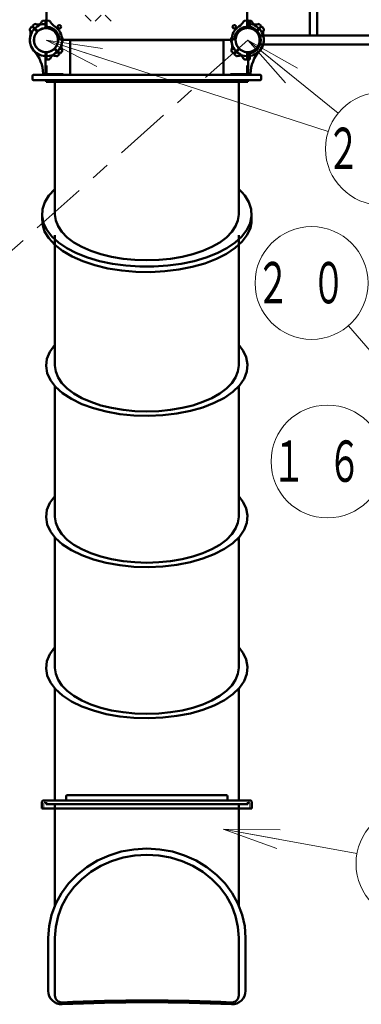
# Model space of a CAD drawing. Units: millimetres on the paper. Extents: x -385 to 0, y -594 to 267.
# Drawn here: x -235 to -216.8, y 110.3 to 162.6 of the extents above; entities that cross this region are included whole.
import ezdxf

# ---------------------------------------------------------------- set-up
doc = ezdxf.new("R2010")
doc.units = ezdxf.units.MM
doc.linetypes.add('USER1', pattern=[4.5, 2.5, -2])
doc.linetypes.add('USER2', pattern=[6, 3, -1, 1, -1])
doc.layers.add('LY_1', color=140, linetype='Continuous', lineweight=50)
doc.styles.add('ＭＳ ゴシック', font='')
doc.styles.get('ＭＳ ゴシック').set_extended_font_data('MS Gothic')

msp = doc.modelspace()

# ---------------------------------------------------------------- linework, layer by layer
at = {"layer": 'LY_1'}
for p, q in [((-233.558, 166.908), (-233.558, 162.331)), ((-222.887, 166.908), (-222.887, 162.331)), ((-219.56, 161.794), (-219.56, 164.884)), ((-219.171, 161.794), (-219.171, 164.765)), ((-234.275, 162.319), (-234.199, 162.389)), ((-233.631, 162.586), (-233.734, 162.582)), ((-233.601, 162.22), (-233.601, 162.557)), ((-233.558, 162.22), (-233.558, 162.557)), ((-233.529, 162.586), (-233.416, 162.582)), ((-222.916, 162.586), (-223.029, 162.582)), ((-222.916, 162.586), (-223.029, 162.582)), ((-222.887, 162.22), (-222.887, 162.557)), ((-222.887, 162.22), (-222.887, 162.557)), ((-222.758, 162.579), (-222.844, 162.579)), ((-222.844, 162.215), (-222.844, 162.579)), ((-222.844, 162.22), (-222.844, 162.557)), ((-222.814, 162.586), (-222.71, 162.582)), ((-222.758, 162.264), (-222.758, 162.579)), ((-222.17, 162.319), (-222.246, 162.389)), ((-234.347, 162.246), (-234.418, 162.17)), ((-234.068, 162.009), (-234.306, 162.247)), ((-234.038, 162.039), (-234.276, 162.277)), ((-222.407, 162.039), (-222.169, 162.277)), ((-222.377, 162.009), (-222.139, 162.247)), ((-222.098, 162.246), (-222.027, 162.17)), ((-228.222, 161.572), (-232.799, 161.572)), ((-232.734, 161.694), (-232.732, 161.694)), ((-232.734, 161.408), (-232.732, 161.408)), ((-232.294, 159.694), (-232.294, 161.551)), ((-232.294, 161.551), (-224.151, 161.551)), ((-228.222, 161.572), (-223.646, 161.572)), ((-224.151, 159.694), (-224.151, 161.551)), ((-223.71, 161.694), (-223.713, 161.694)), ((-223.71, 161.408), (-223.713, 161.408)), ((-222.211, 161.794), (-212.806, 161.794)), ((-222.211, 161.308), (-212.806, 161.308)), ((-234.278, 161.054), (-234.28, 161.053)), ((-234.076, 160.852), (-234.078, 160.851)), ((-233.601, 160.881), (-233.601, 159.759)), ((-233.558, 160.881), (-233.558, 160.545)), ((-233.121, 161.062), (-232.883, 160.824)), ((-233.091, 161.093), (-232.853, 160.855)), ((-232.884, 160.783), (-232.966, 160.707)), ((-232.812, 160.855), (-232.735, 160.937)), ((-223.633, 160.855), (-223.71, 160.937)), ((-223.354, 161.093), (-223.592, 160.855)), ((-223.324, 161.062), (-223.562, 160.824)), ((-223.561, 160.783), (-223.479, 160.707)), ((-222.887, 160.881), (-222.887, 160.545)), ((-222.887, 160.881), (-222.887, 160.545)), ((-222.844, 160.887), (-222.844, 160.522)), ((-222.844, 160.881), (-222.844, 159.759)), ((-222.844, 160.881), (-222.844, 160.545)), ((-222.758, 160.838), (-222.758, 160.522)), ((-222.369, 160.852), (-222.367, 160.851)), ((-222.167, 161.054), (-222.165, 161.053)), ((-233.529, 160.516), (-233.425, 160.52)), ((-222.916, 160.516), (-223.029, 160.52)), ((-222.916, 160.516), (-223.02, 160.52)), ((-222.758, 160.522), (-222.844, 160.522)), ((-233.631, 159.73), (-233.706, 159.734)), ((-233.555, 160.194), (-233.601, 160.194)), ((-233.601, 159.779), (-233.601, 160.194)), ((-233.555, 159.779), (-233.555, 160.194)), ((-232.672, 159.739), (-233.515, 159.739)), ((-232.672, 159.739), (-232.672, 159.694)), ((-223.772, 159.739), (-223.772, 159.694)), ((-223.772, 159.739), (-222.93, 159.739)), ((-222.89, 160.194), (-222.844, 160.194)), ((-222.89, 159.779), (-222.89, 160.194)), ((-222.844, 159.779), (-222.844, 160.194)), ((-222.814, 159.73), (-222.739, 159.734)), ((-234.294, 159.465), (-234.294, 159.651)), ((-234.251, 159.694), (-222.194, 159.694)), ((-222.194, 159.422), (-234.251, 159.422)), ((-233.58, 159.322), (-233.58, 159.422)), ((-222.865, 159.422), (-233.58, 159.422)), ((-222.865, 159.322), (-233.58, 159.322)), ((-232.672, 159.694), (-233.515, 159.694)), ((-233.108, 152.279), (-233.108, 159.322)), ((-223.772, 159.694), (-222.93, 159.694)), ((-223.337, 152.279), (-223.337, 159.322)), ((-222.865, 159.322), (-222.865, 159.422)), ((-222.151, 159.465), (-222.151, 159.651)), ((-233.108, 144.238), (-233.108, 151.181)), ((-223.337, 144.238), (-223.337, 151.181)), ((-233.108, 136.196), (-233.108, 143.139)), ((-223.337, 136.196), (-223.337, 143.139)), ((-233.108, 128.154), (-233.108, 135.097)), ((-223.337, 128.154), (-223.337, 135.097)), ((-233.108, 121.112), (-233.108, 127.056)), ((-223.337, 121.112), (-223.337, 127.056)), ((-233.794, 121.04), (-233.794, 120.683)), ((-233.722, 121.112), (-233.18, 121.112)), ((-222.865, 121.112), (-233.58, 121.112)), ((-233.58, 120.912), (-233.58, 121.012)), ((-223.265, 121.112), (-233.18, 121.112)), ((-232.508, 121.34), (-232.508, 121.154)), ((-223.98, 121.383), (-232.465, 121.383)), ((-232.465, 121.112), (-223.98, 121.112)), ((-223.937, 121.154), (-223.937, 121.34)), ((-222.722, 121.112), (-223.265, 121.112)), ((-222.865, 120.912), (-222.865, 121.012)), ((-222.651, 121.04), (-222.651, 120.683)), ((-222.651, 120.683), (-233.794, 120.683)), ((-222.865, 120.912), (-233.58, 120.912)), ((-233.108, 115.523), (-233.108, 120.912)), ((-223.337, 115.523), (-223.337, 120.912)), ((-233.465, 113.803), (-233.465, 110.977)), ((-233.108, 113.803), (-233.108, 110.732)), ((-223.337, 113.803), (-223.337, 110.732)), ((-222.98, 113.803), (-222.98, 110.977))]:
    msp.add_line(p, q, dxfattribs=at)
at = {"layer": 'LY_1', "color": 7, "lineweight": 13}
for p, q in [((-231.185, 162.552), (-231.507, 162.874)), ((-230.65, 162.874), (-230.971, 162.552)), ((-230.114, 162.552), (-230.435, 162.874)), ((-230.88, 160.151), (-233.58, 161.551)), ((-233.58, 161.551), (-230.572, 161.102)), ((-233.58, 161.551), (-230.726, 160.626)), ((-233.58, 161.551), (-218.585, 156.693)), ((-220.85, 159.273), (-222.865, 161.551)), ((-222.865, 161.551), (-220.22, 160.05)), ((-222.865, 161.551), (-220.535, 159.662)), ((-222.865, 161.551), (-218.062, 157.658)), ((-212.151, 140.122), (-217.512, 146.354)), ((-221.314, 118.552), (-224.175, 119.583)), ((-224.175, 119.583), (-221.134, 119.536)), ((-224.175, 119.583), (-221.224, 119.044)), ((-224.175, 119.583), (-217.059, 118.283))]:
    msp.add_line(p, q, dxfattribs=at)
at = {"layer": 'LY_1', "color": 7, "linetype": 'USER2', "lineweight": 13}
msp.add_line((-222.865, 161.551), (-243.975, 142.693), dxfattribs=at)
at = {"layer": 'LY_1', "color": 7, "linetype": 'USER1', "lineweight": 13}
for p, q in [((-233.694, 120.94), (-233.694, 120.683)), ((-222.751, 120.94), (-222.751, 120.683))]:
    msp.add_line(p, q, dxfattribs=at)
at = {"layer": 'LY_1'}
for points in [[(-233.108, 153.619), (-233.422, 153.282), (-233.642, 152.927), (-233.766, 152.56), (-233.791, 152.189), (-233.716, 151.819), (-233.544, 151.457), (-233.277, 151.11), (-232.919, 150.784), (-232.478, 150.485), (-231.96, 150.217), (-231.376, 149.987), (-230.736, 149.797), (-230.051, 149.652), (-229.333, 149.554), (-228.596, 149.504), (-227.851, 149.504), (-227.114, 149.554), (-226.396, 149.652), (-225.711, 149.797), (-225.07, 149.986), (-224.486, 150.217), (-223.969, 150.484), (-223.527, 150.783), (-223.169, 151.109), (-222.902, 151.456), (-222.729, 151.818), (-222.654, 152.188), (-222.679, 152.559), (-222.802, 152.926), (-223.023, 153.281), (-223.168, 153.453), (-223.337, 153.619)], [(-233.786, 152.137), (-233.773, 151.753), (-233.654, 151.374), (-233.432, 151.006), (-233.111, 150.657), (-232.696, 150.334), (-232.197, 150.042), (-231.621, 149.787), (-230.981, 149.574), (-230.289, 149.408), (-229.557, 149.29), (-228.8, 149.224), (-228.032, 149.211), (-227.267, 149.25), (-226.521, 149.342), (-225.807, 149.484), (-225.139, 149.674), (-224.529, 149.909), (-223.99, 150.182), (-223.532, 150.491), (-223.163, 150.828), (-222.89, 151.187), (-222.718, 151.561), (-222.659, 151.848), (-222.659, 152.137)], [(-233.108, 152.279), (-233.066, 151.961), (-232.942, 151.647), (-232.736, 151.345), (-232.454, 151.058), (-232.099, 150.792), (-231.677, 150.552), (-231.197, 150.341), (-230.665, 150.164), (-230.092, 150.023), (-229.487, 149.92), (-228.86, 149.857), (-228.222, 149.837), (-227.585, 149.857), (-226.958, 149.92), (-226.353, 150.023), (-225.78, 150.164), (-225.248, 150.341), (-224.768, 150.552), (-224.346, 150.792), (-223.991, 151.058), (-223.709, 151.345), (-223.503, 151.647), (-223.379, 151.961), (-223.337, 152.279)], [(-233.108, 145.336), (-233.372, 144.976), (-233.53, 144.6), (-233.579, 144.217), (-233.518, 143.834), (-233.348, 143.459), (-233.073, 143.101), (-232.698, 142.765), (-232.231, 142.461), (-231.681, 142.192), (-231.06, 141.966), (-230.381, 141.786), (-229.658, 141.657), (-228.905, 141.581), (-228.138, 141.56), (-227.373, 141.593), (-226.625, 141.681), (-225.91, 141.822), (-225.243, 142.012), (-224.637, 142.248), (-224.104, 142.525), (-223.657, 142.837), (-223.303, 143.178), (-223.05, 143.54), (-222.904, 143.917), (-222.867, 144.301), (-222.94, 144.683), (-223.097, 145.016), (-223.337, 145.336)], [(-233.108, 144.238), (-233.066, 143.919), (-232.942, 143.605), (-232.736, 143.303), (-232.454, 143.016), (-232.099, 142.751), (-231.677, 142.51), (-231.197, 142.3), (-230.665, 142.122), (-230.092, 141.981), (-229.487, 141.878), (-228.86, 141.816), (-228.222, 141.795), (-227.585, 141.816), (-226.958, 141.878), (-226.353, 141.981), (-225.78, 142.122), (-225.248, 142.3), (-224.768, 142.51), (-224.346, 142.751), (-223.991, 143.016), (-223.709, 143.303), (-223.503, 143.605), (-223.379, 143.919), (-223.337, 144.238)], [(-233.108, 137.295), (-233.372, 136.934), (-233.53, 136.558), (-233.579, 136.175), (-233.518, 135.792), (-233.348, 135.418), (-233.073, 135.059), (-232.698, 134.724), (-232.231, 134.419), (-231.681, 134.151), (-231.06, 133.924), (-230.381, 133.745), (-229.658, 133.615), (-228.905, 133.539), (-228.138, 133.518), (-227.373, 133.551), (-226.625, 133.639), (-225.91, 133.78), (-225.243, 133.97), (-224.637, 134.206), (-224.104, 134.483), (-223.657, 134.795), (-223.303, 135.136), (-223.05, 135.499), (-222.904, 135.876), (-222.867, 136.259), (-222.94, 136.642), (-223.097, 136.975), (-223.337, 137.295)], [(-233.108, 136.196), (-233.066, 135.877), (-232.942, 135.564), (-232.736, 135.261), (-232.454, 134.975), (-232.099, 134.709), (-231.677, 134.469), (-231.197, 134.258), (-230.665, 134.081), (-230.092, 133.939), (-229.487, 133.836), (-228.86, 133.774), (-228.222, 133.753), (-227.585, 133.774), (-226.958, 133.836), (-226.353, 133.939), (-225.78, 134.081), (-225.248, 134.258), (-224.768, 134.469), (-224.346, 134.709), (-223.991, 134.975), (-223.709, 135.261), (-223.503, 135.564), (-223.379, 135.877), (-223.337, 136.196)], [(-233.108, 129.253), (-233.372, 128.892), (-233.53, 128.517), (-233.579, 128.133), (-233.518, 127.75), (-233.348, 127.376), (-233.073, 127.017), (-232.698, 126.682), (-232.231, 126.377), (-231.681, 126.109), (-231.06, 125.883), (-230.381, 125.703), (-229.658, 125.574), (-228.905, 125.498), (-228.138, 125.476), (-227.373, 125.51), (-226.625, 125.598), (-225.91, 125.738), (-225.243, 125.928), (-224.637, 126.164), (-224.104, 126.441), (-223.657, 126.753), (-223.303, 127.094), (-223.05, 127.457), (-222.904, 127.834), (-222.867, 128.218), (-222.94, 128.6), (-223.097, 128.933), (-223.337, 129.253)], [(-233.108, 128.154), (-233.066, 127.836), (-232.942, 127.522), (-232.736, 127.22), (-232.454, 126.933), (-232.099, 126.667), (-231.677, 126.427), (-231.197, 126.216), (-230.665, 126.039), (-230.092, 125.898), (-229.487, 125.795), (-228.86, 125.732), (-228.222, 125.712), (-227.585, 125.732), (-226.958, 125.795), (-226.353, 125.898), (-225.78, 126.039), (-225.248, 126.216), (-224.768, 126.427), (-224.346, 126.667), (-223.991, 126.933), (-223.709, 127.22), (-223.503, 127.522), (-223.379, 127.836), (-223.337, 128.154)], [(-222.98, 113.803), (-223.024, 114.422), (-223.158, 115.03), (-223.379, 115.617), (-223.682, 116.173), (-224.063, 116.689), (-224.515, 117.155), (-225.031, 117.564), (-225.601, 117.908), (-226.216, 118.183), (-226.866, 118.382), (-227.538, 118.503), (-228.222, 118.543), (-228.907, 118.503), (-229.579, 118.382), (-230.229, 118.183), (-230.844, 117.908), (-231.414, 117.564), (-231.93, 117.155), (-232.382, 116.689), (-232.763, 116.173), (-233.066, 115.617), (-233.287, 115.03), (-233.42, 114.422), (-233.465, 113.803)], [(-223.337, 113.803), (-223.379, 114.38), (-223.503, 114.947), (-223.709, 115.494), (-223.991, 116.012), (-224.346, 116.492), (-224.768, 116.927), (-225.248, 117.308), (-225.78, 117.629), (-226.353, 117.884), (-226.958, 118.07), (-227.585, 118.183), (-228.222, 118.22), (-228.86, 118.183), (-229.487, 118.07), (-230.092, 117.884), (-230.665, 117.629), (-231.197, 117.308), (-231.677, 116.927), (-232.099, 116.492), (-232.454, 116.012), (-232.736, 115.494), (-232.942, 114.947), (-233.066, 114.38), (-233.108, 113.803)]]:
    msp.add_lwpolyline(points, dxfattribs=at)
at = {"layer": 'LY_1', "color": 7, "lineweight": 13}
for centre, radius in [((-233.58, 161.551), 0.636), ((-222.865, 161.551), 0.636), ((-215.731, 155.769), 3), ((-219.469, 148.628), 3), ((-218.622, 139.135), 3), ((-214.108, 117.744), 3)]:
    msp.add_circle(centre, radius, dxfattribs=at)
at = {"layer": 'LY_1'}
for centre, radius in [((-233.58, 161.551), 0.636), ((-232.873, 162.258), 0.0929), ((-223.572, 162.258), 0.0929)]:
    msp.add_circle(centre, radius, dxfattribs=at)
for centre, radius, start, end in [((-234.15, 162.337), 0.0714, 72.4588, 133), ((-233.914, 163.086), 0.714, 252.4588, 282.2728), ((-234.429, 162.873), 0.714, 302.7272, 332.5412), ((-233.732, 162.511), 0.0714, 92, 152.5412), ((-233.732, 162.511), 0.0714, 92, 152.5412), ((-233.58, 161.551), 0.857, 88.5675, 102.2728), ((-233.63, 162.557), 0.0286, 0, 92), ((-233.53, 162.557), 0.0286, 88, 180), ((-233.427, 162.511), 0.0714, 27.4588, 88), ((-232.73, 162.873), 0.714, 207.4588, 237.2728), ((-223.715, 162.873), 0.714, 302.7272, 332.5412), ((-223.715, 162.873), 0.714, 302.7272, 332.5412), ((-223.018, 162.511), 0.0714, 92, 152.5412), ((-223.018, 162.511), 0.0714, 92, 152.5412), ((-222.915, 162.557), 0.0286, 0, 92), ((-222.915, 162.557), 0.0286, 0, 92), ((-222.865, 161.551), 0.857, 77.7272, 91.4325), ((-222.815, 162.557), 0.0286, 88, 180), ((-222.713, 162.511), 0.0714, 27.4588, 88), ((-222.713, 162.511), 0.0714, 27.4588, 88), ((-222.531, 163.086), 0.714, 257.7272, 287.5412), ((-222.016, 162.873), 0.714, 207.4588, 237.2728), ((-222.294, 162.337), 0.0714, 47, 107.5412), ((-233.58, 161.551), 0.857, 122.7272, 180), ((-234.366, 162.122), 0.0714, 137, 197.5412), ((-235.115, 161.885), 0.714, 347.7272, 17.5412), ((-234.326, 162.227), 0.0286, 45, 137), ((-234.256, 162.298), 0.0286, 133, 225), ((-233.58, 161.551), 0.643, 94.2707, 180), ((-233.58, 161.551), 0.643, 139.2707, 225), ((-234.088, 161.989), 0.0286, 319.2707, 45), ((-234.018, 162.06), 0.0286, 225, 310.7293), ((-233.58, 161.551), 0.643, 45, 130.7293), ((-233.63, 162.22), 0.0286, 274.2707, 0), ((-233.53, 162.22), 0.0286, 180, 265.7293), ((-233.487, 162.331), 0.0714, 180, 263.2128), ((-233.58, 161.551), 0.643, 0, 85.7293), ((-233.58, 161.551), 0.714, 6.7872, 83.2128), ((-233.58, 161.551), 0.643, 319.2707, 45), ((-233.58, 161.551), 0.857, 0, 57.2728), ((-222.865, 161.551), 0.857, 122.7272, 180), ((-222.865, 161.551), 0.857, 122.7272, 180), ((-222.865, 161.551), 0.714, 96.7872, 173.2128), ((-222.865, 161.551), 0.643, 94.2707, 180), ((-222.865, 161.551), 0.643, 94.2707, 180), ((-222.865, 161.551), 0.643, 135, 220.7293), ((-222.865, 161.551), 0.643, 49.2707, 135), ((-222.958, 162.331), 0.0714, 276.7872, 0), ((-222.915, 162.22), 0.0286, 274.2707, 0), ((-222.915, 162.22), 0.0286, 274.2707, 0), ((-222.895, 161.551), 0.726, 274.0072, 85.9928), ((-222.815, 162.22), 0.0286, 180, 265.7293), ((-222.895, 161.551), 0.666, 274.369, 85.631), ((-222.865, 161.551), 0.643, 0, 85.7293), ((-222.427, 162.06), 0.0286, 229.2707, 315), ((-222.865, 161.551), 0.643, 315, 40.7293), ((-222.865, 161.551), 0.857, 0, 57.2728), ((-222.357, 161.989), 0.0286, 135, 220.7293), ((-222.189, 162.298), 0.0286, 315, 47), ((-222.119, 162.227), 0.0286, 43, 135), ((-221.33, 161.885), 0.714, 162.4588, 192.2728), ((-222.079, 162.122), 0.0714, 342.4588, 43), ((-233.58, 161.551), 0.857, 167.7272, 225), ((-233.58, 161.551), 0.857, 180, 222.2172), ((-233.58, 161.551), 0.643, 180, 265.7293), ((-233.58, 161.551), 0.643, 274.2707, 0), ((-233.58, 161.551), 0.857, 302.7272, 0), ((-232.799, 161.644), 0.0714, 186.7872, 270), ((-232.044, 161.217), 0.714, 167.7272, 197.5412), ((-233.58, 161.551), 0.857, 347.7272, 1.4325), ((-232.732, 161.679), 0.0143, 8.6269, 90), ((-232.732, 161.422), 0.0143, 270, 351.3731), ((-233.58, 161.551), 0.871, 0, 8.6269), ((-233.58, 161.551), 0.871, 351.3731, 0), ((-222.865, 161.551), 0.871, 171.3731, 180), ((-222.865, 161.551), 0.871, 180, 188.6269), ((-223.713, 161.679), 0.0143, 90, 171.3731), ((-223.713, 161.422), 0.0143, 188.6269, 270), ((-222.865, 161.551), 0.857, 178.5675, 192.2728), ((-222.865, 161.551), 0.857, 180, 237.2728), ((-222.865, 161.551), 0.857, 180, 237.2728), ((-224.401, 161.217), 0.714, 342.4588, 12.2728), ((-223.646, 161.644), 0.0714, 270, 353.2128), ((-222.865, 161.551), 0.643, 180, 265.7293), ((-222.865, 161.551), 0.643, 180, 265.7293), ((-222.865, 161.551), 0.643, 274.2707, 0), ((-222.865, 161.551), 0.857, 315, 12.2728), ((-222.865, 161.551), 0.857, 317.7828, 0), ((-234.27, 161.043), 0.0143, 135, 216.3731), ((-233.58, 161.551), 0.871, 216.3731, 225), ((-235.59, 159.727), 1.857, 1.0841, 42.2172), ((-233.58, 161.551), 0.871, 225, 233.6269), ((-233.58, 161.551), 0.857, 225, 282.2728), ((-234.088, 160.861), 0.0143, 233.6269, 315), ((-233.58, 161.551), 0.643, 225, 310.7293), ((-233.63, 160.881), 0.0286, 0, 85.7293), ((-233.53, 160.881), 0.0286, 94.2707, 180), ((-232.73, 160.229), 0.714, 122.7272, 152.5412), ((-233.142, 161.042), 0.0286, 45, 130.7293), ((-233.071, 161.113), 0.0286, 139.2707, 225), ((-232.904, 160.804), 0.0286, 313, 45), ((-232.833, 160.875), 0.0286, 225, 317), ((-232.793, 160.98), 0.0714, 317, 17.5412), ((-223.652, 160.98), 0.0714, 162.4588, 223), ((-223.612, 160.875), 0.0286, 223, 315), ((-223.541, 160.804), 0.0286, 135, 227), ((-223.374, 161.113), 0.0286, 315, 40.7293), ((-223.715, 160.229), 0.714, 27.4588, 57.2728), ((-223.715, 160.229), 0.714, 27.4588, 57.2728), ((-223.303, 161.042), 0.0286, 49.2707, 135), ((-222.865, 161.551), 0.643, 229.2707, 315), ((-222.865, 161.551), 0.857, 257.7272, 315), ((-222.915, 160.881), 0.0286, 0, 85.7293), ((-222.915, 160.881), 0.0286, 0, 85.7293), ((-222.815, 160.881), 0.0286, 94.2707, 180), ((-220.855, 159.727), 1.857, 137.7828, 178.9159), ((-222.357, 160.861), 0.0143, 225, 306.3731), ((-222.865, 161.551), 0.871, 306.3731, 315), ((-222.865, 161.551), 0.871, 315, 323.6269), ((-222.175, 161.043), 0.0143, 323.6269, 45), ((-233.53, 160.545), 0.0286, 180, 272), ((-233.427, 160.591), 0.0714, 272, 332.5412), ((-233.246, 160.015), 0.714, 72.4588, 102.2728), ((-233.009, 160.765), 0.0714, 252.4588, 313), ((-223.436, 160.765), 0.0714, 227, 287.5412), ((-223.199, 160.015), 0.714, 77.7272, 107.5412), ((-223.018, 160.591), 0.0714, 207.4588, 268), ((-223.018, 160.591), 0.0714, 207.4588, 268), ((-222.915, 160.545), 0.0286, 268, 0), ((-222.915, 160.545), 0.0286, 268, 0), ((-233.704, 159.763), 0.0286, 181.0841, 267), ((-233.63, 159.759), 0.0286, 267, 0), ((-233.515, 159.779), 0.0857, 180, 270), ((-233.515, 159.779), 0.04, 180, 270), ((-222.93, 159.779), 0.0857, 270, 0), ((-222.93, 159.779), 0.04, 270, 0), ((-222.815, 159.759), 0.0286, 180, 273), ((-222.741, 159.763), 0.0286, 273, 358.9158), ((-234.251, 159.651), 0.0429, 90, 180), ((-234.251, 159.465), 0.0429, 180, 270), ((-222.194, 159.651), 0.0429, 0, 90), ((-222.194, 159.465), 0.0429, 270, 0), ((-233.722, 121.04), 0.0714, 90, 180), ((-232.465, 121.34), 0.0429, 90, 180), ((-232.465, 121.154), 0.0429, 180, 270), ((-223.98, 121.34), 0.0429, 0, 90), ((-223.98, 121.154), 0.0429, 270, 0), ((-222.722, 121.04), 0.0714, 0, 90), ((-232.751, 110.977), 0.714, 180, 272.7349), ((-232.739, 110.732), 0.369, 180, 272.7349), ((-223.694, 110.977), 0.714, 267.2651, 0), ((-223.706, 110.732), 0.369, 267.2651, 0), ((-228.222, 16.177), 94.294, 87.26508, 92.73492), ((-228.222, 16.177), 94.194, 87.26508, 92.73492)]:
    msp.add_arc(centre, radius, start, end, dxfattribs=at)
at = {"layer": 'LY_1', "color": 7, "linetype": 'USER1', "lineweight": 13}
for centre, start, end in [((-233.622, 120.94), 90, 180), ((-222.822, 120.94), 0, 90)]:
    msp.add_arc(centre, 0.0714, start, end, dxfattribs=at)

# ---------------------------------------------------------------- texts
at = {"layer": 'LY_1', "color": 7, "char_height": 2.199, "attachment_point": 5, "style": 'ＭＳ ゴシック'}
for s, insert in [('\\T1.64;\\W0.6;２５', (-215.731, 155.769)), ('\\T1.64;\\W0.6;２０', (-219.469, 148.628)), ('\\T1.64;\\W0.6;１６', (-218.622, 139.135))]:
    msp.add_mtext(s, dxfattribs=dict(at, insert=insert))

doc.saveas('drawing.dxf')
